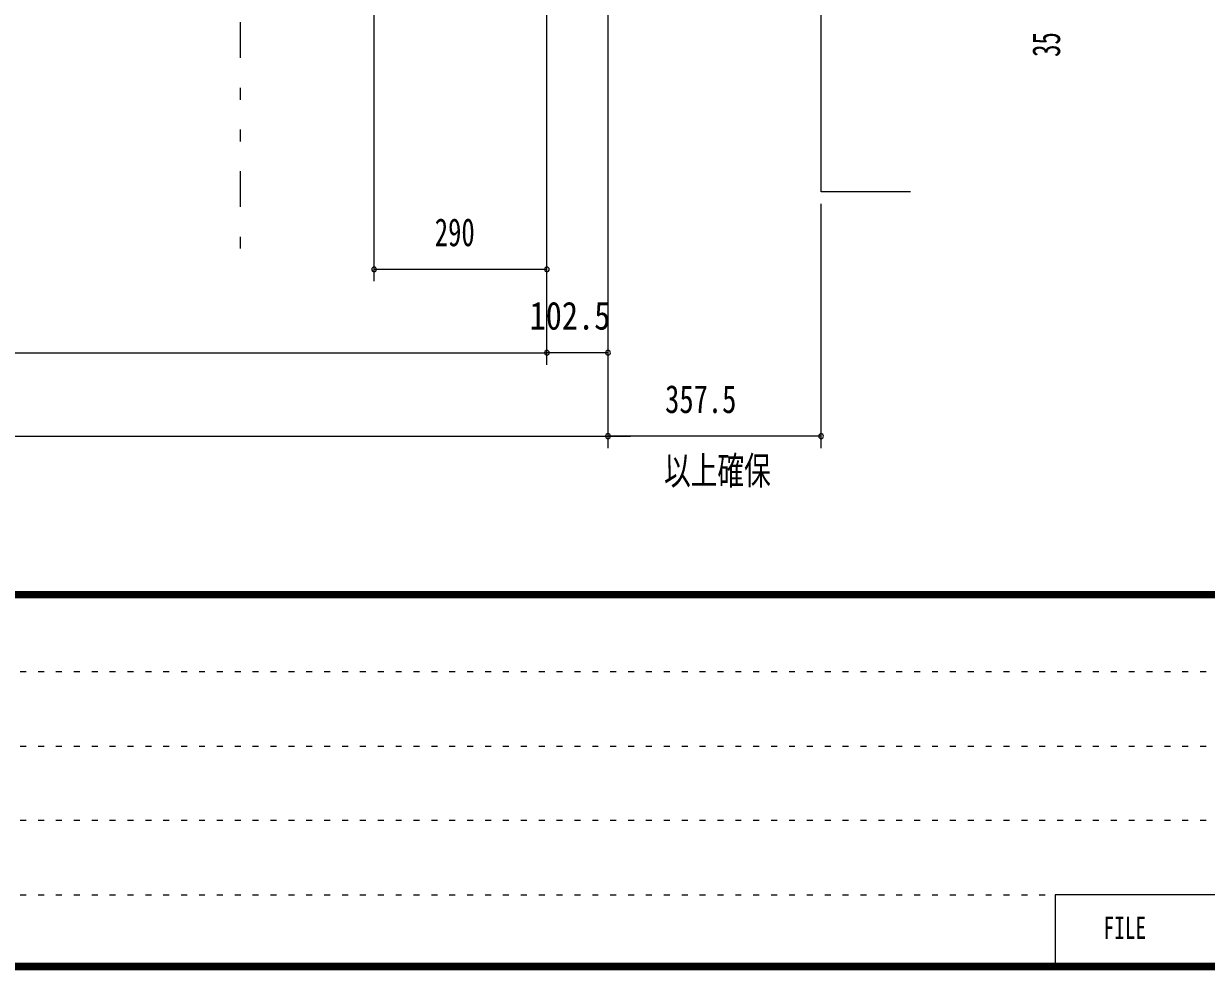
# Model space of a CAD drawing. Units: millimetres, scale not verified. Extents: x -5740 to 6033, y -4020 to 4020.
# Drawn here: x -1174 to 810, y -4020 to -2433 of the extents above; entities that cross this region are included whole.
import ezdxf
from ezdxf.enums import TextEntityAlignment as Align

# ---------------------------------------------------------------- set-up
doc = ezdxf.new("R2010")
doc.units = ezdxf.units.MM
doc.header["$LTSCALE"] = 10
doc.linetypes.add('USER1', pattern=[3, 1, -2])
doc.linetypes.add('USER6', pattern=[25, 6, -5, 2, -5, 2, -5])
for name, color, linetype, lineweight in [('0-3_2-03BODL', 7, 'Continuous', 18), ('0-C_2-F', 3, 'Continuous', 18), ('1-0_F-F4PAPAER', 5, 'Continuous', 18)]:
    doc.layers.add(name, color=color, linetype=linetype, lineweight=lineweight)
doc.styles.add('ＭＳ ゴシック', font='')
doc.styles.get('ＭＳ ゴシック').set_extended_font_data('MS Gothic')

msp = doc.modelspace()

# ---------------------------------------------------------------- linework, layer by layer
at = {"layer": '0-3_2-03BODL', "color": 2, "linetype": 'USER6'}
msp.add_line((-811.25, -180.14), (-811.25, -2844.95), dxfattribs=at)
at = {"layer": '0-3_2-03BODL'}
msp.add_lwpolyline([(313.75, -2714.95), (163.75, -2714.95), (163.75, -280.14), (-811.25, -280.14)], dxfattribs=at)
at = {"layer": '0-C_2-F'}
for p, q in [((-193.75, -3144.95), (-193.75, -1251.14)), ((-586.25, -2864.95), (-586.25, -1305.14)), ((-296.25, -3004.95), (-296.25, -1305.14)), ((163.75, -3144.95), (163.75, -2734.95)), ((-296.25, -2844.95), (-586.25, -2844.95)), ((-4326.25, -2984.95), (-296.25, -2984.95)), ((-193.75, -2984.95), (-296.25, -2984.95)), ((-4466.25, -3124.95), (-156.25, -3124.95)), ((163.75, -3124.95), (-193.75, -3124.95))]:
    msp.add_line(p, q, dxfattribs=at)
for centre, start, end in [((-586.25, -2844.95), 0, 180), ((-586.25, -2844.95), 180, 0), ((-296.25, -2844.95), 0, 180), ((-296.25, -2844.95), 180, 0), ((-296.25, -2984.95), 0, 180), ((-296.25, -2984.95), 180, 0), ((-193.75, -2984.95), 0, 180), ((-193.75, -2984.95), 180, 0), ((-193.75, -3124.95), 0, 180), ((-193.75, -3124.95), 180, 0), ((163.75, -3124.95), 0, 180), ((163.75, -3124.95), 180, 0)]:
    msp.add_arc(centre, 4, start, end, dxfattribs=at)
at = {"layer": '1-0_F-F4PAPAER'}
for p, q in [((-5730.04, -3385.87), (5729.96, -3385.87)), ((5729.96, -3386.87), (-5730.04, -3386.87)), ((-5730.04, -3387.87), (5729.96, -3387.87)), ((5729.96, -3388.87), (-5730.04, -3388.87)), ((-5730.04, -3389.87), (5729.96, -3389.87)), ((5729.96, -3390.87), (-5730.04, -3390.87)), ((-5730.04, -3391.87), (5729.96, -3391.87)), ((5729.96, -3392.87), (-5730.04, -3392.87)), ((-5730.04, -3393.87), (5729.96, -3393.87)), ((5729.96, -3394.87), (-5730.04, -3394.87)), ((-5730.04, -3395.87), (5729.96, -3395.87))]:
    msp.add_line(p, q, dxfattribs=at)
at = {"layer": '1-0_F-F4PAPAER', "color": 6, "linetype": 'USER1'}
for p, q in [((1559.96, -3520.67), (-5740.04, -3520.67)), ((-5740.04, -3645.47), (1559.96, -3645.47)), ((1559.96, -3770.27), (-5740.04, -3770.27)), ((-5740.04, -3895.07), (556.76, -3895.07))]:
    msp.add_line(p, q, dxfattribs=at)
at = {"layer": '1-0_F-F4PAPAER'}
for points in [[(5739.96, 4020.13), (-5740.04, 4020.13), (-5740.04, -4019.87), (5739.96, -4019.87)], [(5738.96, 4019.13), (5738.96, -4018.87), (-5739.04, -4018.87), (-5739.04, 4019.13)], [(5737.96, 4018.13), (5737.96, -4017.87), (-5738.04, -4017.87), (-5738.04, 4018.13)], [(5736.96, 4017.13), (5736.96, -4016.87), (-5737.04, -4016.87), (-5737.04, 4017.13)], [(5735.96, 4016.13), (5735.96, -4015.87), (-5736.04, -4015.87), (-5736.04, 4016.13)], [(5734.96, 4015.13), (5734.96, -4014.87), (-5735.04, -4014.87), (-5735.04, 4015.13)], [(5733.96, 4014.13), (5733.96, -4013.87), (-5734.04, -4013.87), (-5734.04, 4014.13)], [(5732.96, 4013.13), (5732.96, -4012.87), (-5733.04, -4012.87), (-5733.04, 4013.13)], [(5731.96, 4012.13), (5731.96, -4011.87), (-5732.04, -4011.87), (-5732.04, 4012.13)], [(5730.96, 4011.13), (5730.96, -4010.87), (-5731.04, -4010.87), (-5731.04, 4011.13)], [(5729.96, 4010.13), (5729.96, -4009.87), (-5730.04, -4009.87), (-5730.04, 4010.13)]]:
    msp.add_lwpolyline(points, close=True, dxfattribs=at)
msp.add_lwpolyline([(1559.96, -3895.07), (556.76, -3895.07), (556.76, -4019.87)], dxfattribs=at)

# ---------------------------------------------------------------- texts
at = {"layer": '0-C_2-F', "color": 7, "style": 'ＭＳ ゴシック', "width": 0.65}
msp.add_text('35', height=46.89, rotation=90, dxfattribs=at).set_placement((578.95, -2488.32), align=Align.BOTTOM_LEFT)
at = {"layer": '0-C_2-F', "color": 7, "style": 'ＭＳ ゴシック'}
for s, width, p in [('290', 0.7, (-484.42, -2820.15)), ('102.5', 0.85, (-325.37, -2960.15)), ('357.5', 0.75, (-97.94, -3100.15)), ('以上確保', 0.7, (-99.72, -3220.15))]:
    msp.add_text(s, height=46.89, dxfattribs=dict(at, width=width)).set_placement(p, align=Align.BOTTOM_LEFT)
at = {"layer": '1-0_F-F4PAPAER', "color": 7, "style": 'ＭＳ ゴシック', "width": 0.7}
msp.add_text('FILE', height=37.51, dxfattribs=at).set_placement((637.82, -3979.94), align=Align.BOTTOM_LEFT)

doc.saveas('drawing.dxf')
